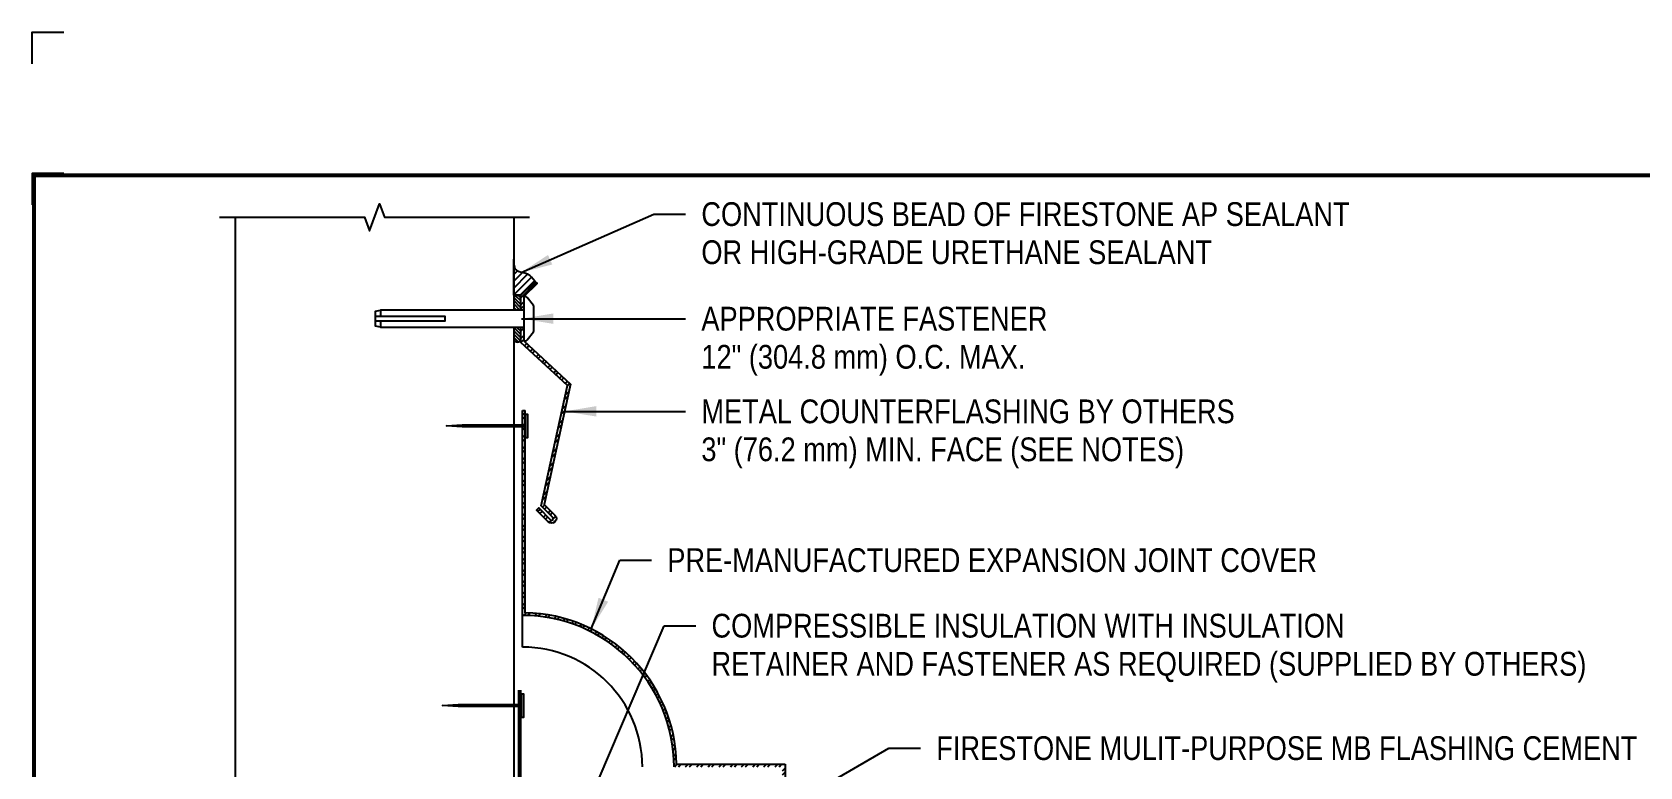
# Model space of a CAD drawing. Header units: inches. Extents: x -534 to -514, y -114.5 to -97.8.
# Drawn here: x -534 to -521.3, y -103.56 to -97.76 of the extents above; entities that cross this region are included whole.
import ezdxf
from ezdxf.enums import TextEntityAlignment as Align

# ---------------------------------------------------------------- set-up
doc = ezdxf.new("R2010")
doc.units = ezdxf.units.IN
doc.header["$MEASUREMENT"] = 0
doc.layers.get('0').update_dxf_attribs({"linetype": 'CONTINUOUS'})
doc.layers.get('DEFPOINTS').update_dxf_attribs({"linetype": 'CONTINUOUS'})
for name, color, linetype in [('FSBP-ACCESSORY-FIRESTONE', 7, 'CONTINUOUS'), ('FSBP-ACCESSORY-OTHER', 7, 'CONTINUOUS'), ('FSBP-ANNO-LABEL', 7, 'CONTINUOUS'), ('FSBP-MEMBRANE', 7, 'CONTINUOUS'), ('FSBP-SEALANTS', 1, 'CONTINUOUS'), ('FSBP-TTLB-BORDER', 7, 'CONTINUOUS'), ('FSBP-TTLB-TEXT', 7, 'CONTINUOUS'), ('FSBP-WALL-CURB', 9, 'CONTINUOUS')]:
    doc.layers.add(name, color=color, linetype=linetype)
doc.styles.add('ARIAL', font='ARIAL.TTF')
doc.styles.add('ARIAL_BOLD', font='ariblk.TTF')
doc.styles.add('ARIAL_NAR', font='ARIALN.TTF')
doc.dimstyles.new('FSBP-LEADER', dxfattribs={"dimtxt": 0.1875, "dimasz": 0.25, "dimexe": 0.0625, "dimexo": 0.125, "dimgap": 0.125, "dimtad": 0, "dimtih": 1, "dimtoh": 1, "dimdec": 4, "dimzin": 0, "dimdsep": 46, "dimlunit": 4, "dimtxsty": 'ARIAL_NAR', "dimcen": 0.09375, "dimclrd": 256, "dimclre": 256, "dimclrt": 256, "dimadec": 0, "dimazin": 0, "dimtfac": 1, "dimtdec": 4, "dimtofl": 0, "dimtmove": 0, "dimatfit": 3, "dimfxl": 0, "dimtolj": 1, "dimtzin": 0, "dimlwd": -1, "dimlwe": -1, "dimarcsym": 0})
pattern_1 = [(45, (-540.86367, 81.66523), (-0.044194174, 0.044194174), []), (45, (-540.86367, 81.69648), (-0.044194174, 0.044194174), [])]

# ---------------------------------------------------------------- blocks, each defined once
blk = doc.blocks.new('FSBP_HOT-DIPPED-NAIL')
at = {"layer": 'FSBP-ACCESSORY-OTHER'}
blk.add_lwpolyline([(0, 0.1875), (0, -0.1875), (-0.03125, -0.1875), (-0.03125, 0.1875)], close=True, dxfattribs=at)
blk.add_lwpolyline([(0, 0.015625), (1, 0.015625), (1.25, 0), (1, -0.015625), (0, -0.015625)], dxfattribs=at)
blk = doc.blocks.new('FSBP_MASONRY_FASTENER_01')
at = {"layer": 'FSBP-ACCESSORY-FIRESTONE', "linetype": 'Continuous', "ltscale": 1.75}
blk.add_lwpolyline([(0, 0.281), (0, -0.281), (0.016, -0.281, 0.236068), (0.041, -0.269), (0.119, -0.165, 0.162278), (0.125, -0.146), (0.125, 0.146, 0.162278), (0.119, 0.165), (0.041, 0.269, 0.236068), (0.016, 0.281)], format="xyb", close=True, dxfattribs=at)
for points in [[(-1.813, -0.031), (-1.813, -0.109), (-1.875, -0.094), (-1.875, 0.094), (-1.813, 0.109), (-1.813, 0.031)], [(-1.875, 0.031), (-1, 0.031), (-1, -0.031), (-1.875, -0.031)], [(0, 0.109), (-1.813, 0.109)], [(-1.813, -0.109), (0, -0.109)]]:
    blk.add_lwpolyline(points, dxfattribs=at)
blk = doc.blocks.new('TTLB-ASPHALT_1')
at = {"layer": 'DEFPOINTS', "linetype": 'Continuous', "ltscale": 1.75}
blk.add_lwpolyline([(-0.016, 13.881), (-0.016, 14.131), (0.234, 14.131)], dxfattribs=at)
at = {"layer": 'DEFPOINTS', "color": 1}
blk.add_lwpolyline([(0.234, 13.016), (-0.016, 13.016), (-0.016, 12.766)], dxfattribs=at)
at = {"layer": 'FSBP-TTLB-BORDER', "const_width": 0.0312}
blk.add_lwpolyline([(20, 0), (20, 13), (0, 13), (0, 0)], dxfattribs=at)
at = {"layer": 'FSBP-TTLB-TEXT'}
for tag, height, style, p in [('DETAIL_DESCP_LINE_1', 0.219, 'ARIAL_BOLD', (9.833, -0.375)), ('ISSUE_REV_DATE', 0.219, 'ARIAL', (15.841, -0.728)), ('DETAIL_NUMBER', 0.438, 'ARIAL', (18.421, -0.893))]:
    blk.add_attdef(tag, text='', height=height, dxfattribs=dict(at, style=style)).set_placement(p, align=Align.MIDDLE_CENTER)
at = {"layer": 'FSBP-TTLB-TEXT', "style": 'ARIAL'}
blk.add_attdef('ACCPT_SYSTEMS', text='', height=0.219, dxfattribs=at).set_placement((11.494, -1.125), align=Align.MIDDLE_LEFT)

msp = doc.modelspace()

# ---------------------------------------------------------------- hatches: boundary and pattern name
at = {"layer": 'FSBP-ACCESSORY-OTHER'}
h = msp.add_hatch(dxfattribs=at)
h.set_pattern_fill('STEEL', color=256, scale=0.5, style=0)
h.set_pattern_definition(pattern_1)
h.paths.add_polyline_path([(-530.011, -99.744), (-530.029, -99.727), (-530.14, -99.835), (-530.14, -99.953), (-530.115, -99.953), (-530.115, -99.846)])
h = msp.add_hatch(dxfattribs=at)
h.set_pattern_fill('STEEL', color=256, scale=0.5, style=0)
h.set_pattern_definition(pattern_1)
h.paths.add_polyline_path([(-529.747, -100.538), (-530.115, -100.197), (-530.115, -100.09), (-530.14, -100.09), (-530.14, -100.208), (-529.772, -100.549), (-529.98, -101.498), (-529.887, -101.591, -1), (-529.905, -101.609), (-529.998, -101.516), (-530.016, -101.534), (-529.923, -101.626, 1), (-529.87, -101.573), (-529.955, -101.488)])
h = msp.add_hatch(dxfattribs=at)
h.set_pattern_fill('STEEL', color=256, scale=0.5, style=0)
h.set_pattern_definition(pattern_1)
h.paths.add_polyline_path([(-528.053, -103.541), (-528.91, -103.541, 0.404365), (-530.106, -102.344), (-530.106, -100.876), (-530.126, -100.876), (-530.126, -102.365, -0.414214), (-528.93, -103.561), (-528.81, -103.561), (-528.074, -103.561), (-528.074, -104.126), (-528.065, -104.126), (-528.063, -104.109), (-528.053, -104.126), (-528.053, -104.038)])
h.paths.add_polyline_path([(-528.053, -104.176), (-528.055, -104.173), (-528.067, -104.173), (-528.069, -104.191), (-528.074, -104.182), (-528.074, -104.762), (-527.922, -105.024, -0.834583), (-527.954, -105.054), (-528.126, -104.882), (-528.14, -104.897), (-527.967, -105.069, 0.846382), (-527.905, -105.014), (-528.053, -104.757)])
h.paths.add_polyline_path([(-530.106, -100.745), (-530.126, -100.745), (-530.126, -100.86), (-530.106, -100.86)])
at = {"layer": 'FSBP-SEALANTS'}
h = msp.add_hatch(dxfattribs=at)
h.set_pattern_fill('ANSI31', color=256, scale=0.3, style=0)
h.set_pattern_definition([(45, (-662.085858, -94.207107), (-0.026516504, 0.026516504), [])])
edge = h.paths.add_edge_path()
edge.add_spline(control_points=[(-530.029, -99.726), (-530.046, -99.704), (-530.079, -99.656), (-530.19, -99.66), (-530.194, -99.588), (-530.196, -99.551)], knot_values=[0, 0, 0, 0, 0.161595, 0.337521, 0.527634, 0.527634, 0.527634, 0.527634], degree=3, periodic=0)
edge.add_line((-530.196, -99.631), (-530.196, -99.835))
edge.add_line((-530.196, -99.835), (-530.14, -99.835))
edge.add_line((-530.14, -99.835), (-530.029, -99.726))
h = msp.add_hatch(dxfattribs=at)
h.set_pattern_fill('ANSI31', color=256, scale=0.15, angle=90, style=0)
h.set_pattern_definition([(135, (-662.085858, -94.207107), (-0.0132582521, -0.0132582521), [])])
h.paths.add_polyline_path([(-530.14, -99.865, 1), (-530.196, -99.865), (-530.196, -99.953), (-530.14, -99.953)])
h.paths.add_polyline_path([(-530.14, -100.09), (-530.196, -100.09), (-530.196, -100.178, 1), (-530.14, -100.178)])

# ---------------------------------------------------------------- linework, layer by layer
at = {"layer": 'FSBP-ACCESSORY-OTHER'}
for p, q in [((-530.126, -100.86), (-530.126, -100.745)), ((-530.126, -100.745), (-530.106, -100.745)), ((-530.106, -100.86), (-530.106, -100.745)), ((-530.126, -102.615), (-530.126, -100.876)), ((-530.106, -102.344), (-530.106, -100.876)), ((-528.91, -103.541), (-528.053, -103.541)), ((-528.053, -103.541), (-528.053, -104.757))]:
    msp.add_line(p, q, dxfattribs=at)
at = {"layer": 'FSBP-ACCESSORY-OTHER', "linetype": 'Continuous'}
msp.add_lwpolyline([(-530.14, -99.953), (-530.14, -99.835), (-530.029, -99.727), (-530.011, -99.744), (-530.115, -99.846), (-530.115, -100.197), (-529.747, -100.538), (-529.955, -101.488), (-529.87, -101.573, -1), (-529.923, -101.626), (-530.016, -101.534), (-529.998, -101.516), (-529.905, -101.609, 1), (-529.887, -101.591), (-529.98, -101.498), (-529.772, -100.549), (-530.14, -100.208), (-530.14, -100.09)], format="xyb", dxfattribs=at)
at = {"layer": 'FSBP-ACCESSORY-OTHER'}
for radius, start, end in [(1.196, 360, 90), (1.217, 0.9667, 89.0333), (0.946, 360, 90)]:
    msp.add_arc((-530.126, -103.561), radius, start, end, dxfattribs=at)
at = {"layer": 'FSBP-MEMBRANE', "linetype": 'Continuous', "const_width": 0.03}
msp.add_lwpolyline([(-530.149, -102.954), (-530.149, -110.89, 0.776218), (-529.18, -110.89), (-529.18, -103.781), (-529.18, -103.704, -0.414214), (-529.165, -103.688), (-528.915, -103.688)], format="xyb", dxfattribs=at)
at = {"layer": 'FSBP-SEALANTS', "linetype": 'Continuous'}
msp.add_lwpolyline([(-530.029, -99.726), (-530.14, -99.835), (-530.196, -99.835), (-530.196, -99.551)], dxfattribs=at)
at = {"layer": 'FSBP-SEALANTS'}
for points in [[(-530.14, -99.953), (-530.14, -99.865, 1), (-530.196, -99.865), (-530.196, -99.953)], [(-530.196, -100.09), (-530.196, -100.178, 1), (-530.14, -100.178), (-530.14, -100.09)]]:
    msp.add_lwpolyline(points, format="xyb", dxfattribs=at)
at = {"layer": 'FSBP-SEALANTS', "linetype": 'Continuous'}
msp.add_spline([(-530.029, -99.726), (-530.086, -99.669), (-530.17, -99.643), (-530.196, -99.551)], degree=3, dxfattribs=at)
at = {"layer": 'FSBP-WALL-CURB'}
for p, q in [((-532.394, -111.266), (-532.394, -99.22)), ((-530.196, -99.22), (-530.196, -99.953)), ((-530.196, -100.091), (-530.196, -101.369)), ((-530.196, -101.369), (-530.196, -111.266))]:
    msp.add_line(p, q, dxfattribs=at)
msp.add_lwpolyline([(-532.519, -99.22), (-531.373, -99.22), (-531.334, -99.328), (-531.256, -99.113), (-531.217, -99.22), (-530.071, -99.22)], dxfattribs=at)

# ---------------------------------------------------------------- block references
msp.add_blockref('TTLB-ASPHALT_1', (-533.983, -111.889))
at = {"xscale": 0.5, "yscale": 0.5, "zscale": 0.5, "rotation": 180}
for p in [(-530.102, -100.868), (-530.134, -103.077)]:
    msp.add_blockref('FSBP_HOT-DIPPED-NAIL', p, dxfattribs=at)
at = {"layer": 'FSBP-ACCESSORY-OTHER', "xscale": 0.625, "yscale": 0.625, "zscale": 0.625}
msp.add_blockref('FSBP_MASONRY_FASTENER_01', (-530.115, -100.021), dxfattribs=at)

# ---------------------------------------------------------------- texts
at = {"layer": 'FSBP-ANNO-LABEL', "style": 'ARIAL_NAR'}
for s, p in [('CONTINUOUS BEAD OF FIRESTONE AP SEALANT', (-528.714, -99.195)), ('OR HIGH-GRADE URETHANE SEALANT', (-528.714, -99.496)), ('APPROPRIATE FASTENER', (-528.714, -100.021)), ('12" (304.8 mm) O.C. MAX.', (-528.714, -100.322)), ('METAL COUNTERFLASHING BY OTHERS', (-528.714, -100.753)), ('3" (76.2 mm) MIN. FACE (SEE NOTES)', (-528.714, -101.053)), ('PRE-MANUFACTURED EXPANSION JOINT COVER', (-528.983, -101.928)), ('COMPRESSIBLE INSULATION WITH INSULATION', (-528.634, -102.446)), ('RETAINER AND FASTENER AS REQUIRED (SUPPLIED BY OTHERS)', (-528.634, -102.747)), ('FIRESTONE MULIT-PURPOSE MB FLASHING CEMENT', (-526.859, -103.413))]:
    msp.add_text(s, height=0.1875, dxfattribs=at).set_placement(p, align=Align.MIDDLE_LEFT)

# ---------------------------------------------------------------- leaders
at = {"layer": 'FSBP-ANNO-LABEL'}
for points in [[(-530.137, -99.656), (-529.089, -99.195), (-528.839, -99.195)], [(-530.133, -100.021), (-528.839, -100.021)], [(-529.794, -100.753), (-528.839, -100.753)], [(-529.584, -102.472), (-529.358, -101.928), (-529.108, -101.928)], [(-529.681, -104.024), (-529.009, -102.446), (-528.759, -102.446)], [(-528.109, -103.921), (-527.234, -103.413), (-526.984, -103.413)]]:
    msp.add_leader(points, dimstyle='FSBP-LEADER', dxfattribs=at)

doc.saveas('drawing.dxf')
